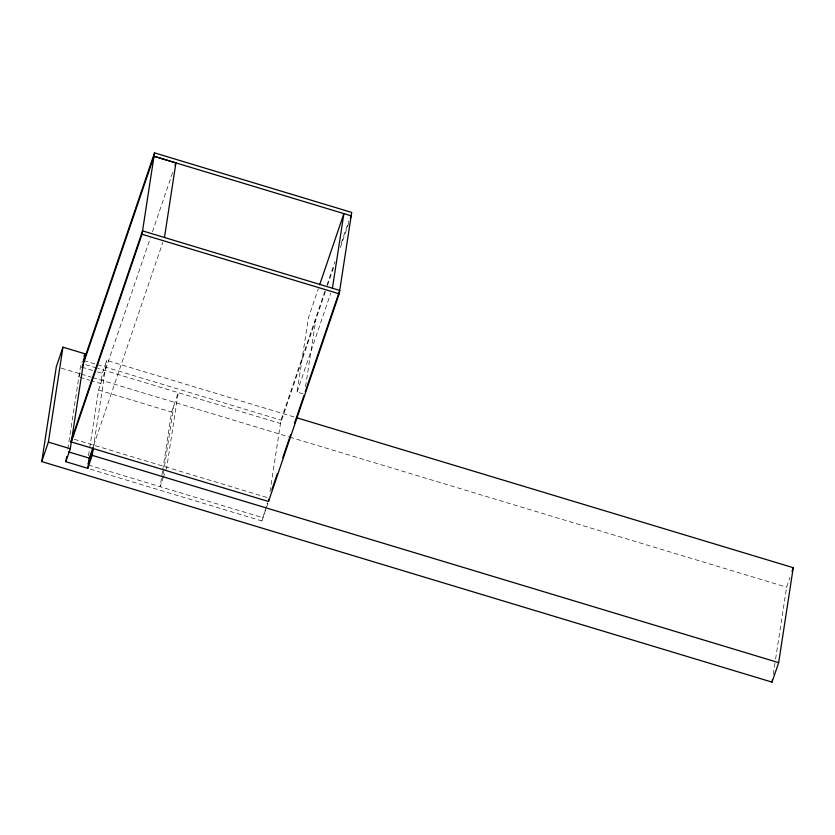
<?xml version="1.0" encoding="UTF-8"?>
<svg xmlns="http://www.w3.org/2000/svg" width="835" height="835" viewBox="0 0 835 835"><rect width="100%" height="100%" fill="white"/><g stroke="black" fill="none" stroke-linecap="round" stroke-linejoin="round"><path stroke-width="0.63" stroke-dasharray="4.17 3.13" d="M303.168 393.89L297.072 392.053L308.345 318.01L318.365 288.545M67.823 448.969L80.442 366.763L82.456 360.866M88.51 455.649L89.502 449.209M89.7 447.925L98.582 390.039L150.383 237.881M293.993 416.936L106.776 360.396L102.35 373.381L100.795 383.557L91.057 380.614M93.238 448.572L106.776 360.396M162.533 471.264L160.163 486.701L162.366 480.208L173.826 405.612M162.731 469.98L171.613 412.093L178.241 392.627L166.791 467.235L165.58 470.773M90.337 469.166L261.877 520.967L267.367 502.973M270.018 491.669L280.998 420.109L324.93 291.071M305.568 386.542L315.828 319.659M773.231 674.419L775.391 660.308M775.59 659.024L786.622 587.172L789.931 577.434M78.887 376.94L80.494 372.222M152.471 231.733L173.388 170.309M93.76 445.18L162.783 242.411M163.169 477.85L165.184 471.952M327.017 284.933L334.971 261.585M341.244 243.142L348.779 221.024M325.399 291.561L280.487 423.502L97.904 368.371M327.477 285.455L334.136 265.906M340.367 247.577L348.686 223.143M297.072 392.053L330.764 293.095M261.877 520.967L268.098 502.712M83.824 360.563L95.994 364.237M97.215 364.613L280.998 420.109M85.734 364.697L96.693 368.005M81.663 367.129L92.612 370.437M97.486 371.909L102.35 373.381M61.32 368.151L80.045 373.798M81.298 374.174L91.276 377.19M92.528 377.566L288.524 436.757M289.776 437.133L786.622 587.172M80.097 377.305L89.836 380.249M98.582 390.039L171.613 412.093M74.284 439.293L269.027 498.109M88.364 465.022L262.399 517.575"/><path stroke-width="1.25" d="M296.488 417.688L793.25 567.696L778.669 662.646L772.041 682.122L41.75 461.588L56.331 366.638L62.959 347.172L84.867 353.779L70.286 448.739L65.871 461.713L87.779 468.331L92.194 455.357L93.238 448.572L88.082 463.717M41.75 461.588L48.378 442.122L62.959 347.172M65.871 461.713L66.654 456.63M87.779 468.331L89.335 458.154L92.956 447.539M142.034 234.27L154.527 152.878L351.702 212.424L339.208 293.805L268.505 501.501L71.33 441.955L142.034 234.27L339.208 293.805M164.464 237.495L175.914 162.888L175.058 165.393M268.505 501.501L268.86 499.236M332.424 288.211L343.884 213.614L319.628 284.871M772.041 682.122L772.438 679.554M84.064 356.148L84.867 353.779M83.824 360.563L154.527 152.878M82.101 367.494L154.005 156.27L351.18 215.816L350.356 218.259M70.641 442.101L142.555 230.877L339.73 290.423L305.213 391.824M271.939 489.55L277.345 473.675M282.752 457.789L290.653 434.576M294.4 423.585L303.961 395.487M792.008 571.349L793.25 567.696M48.378 442.122L70.286 448.739M92.194 455.357L778.669 662.646M68.647 451.912L89.335 458.154M154.005 156.27L175.893 162.929"/></g></svg>
